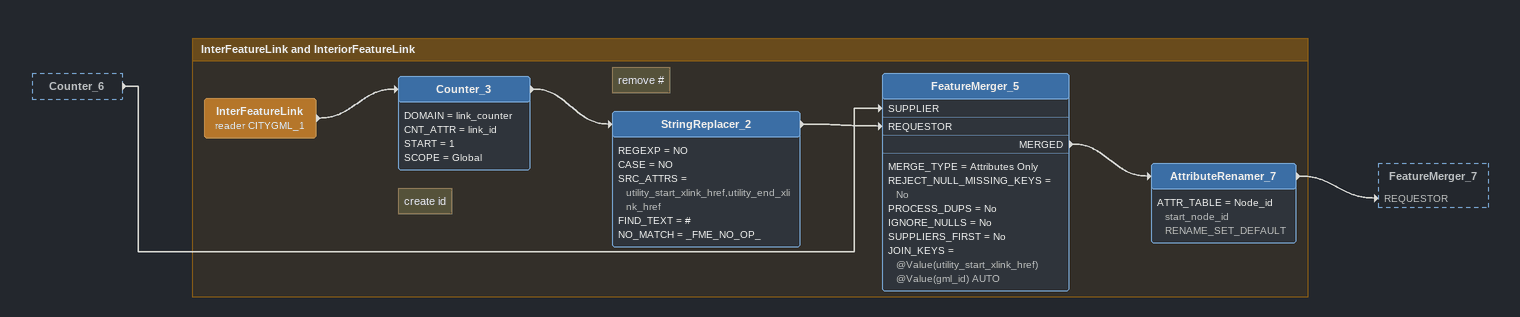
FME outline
Counter_6 [outside]
    -> FeatureMerger_5 [SUPPLIER]

Bookmark: InterFeatureLink and InteriorFeatureLink
InterFeatureLink (reader CITYGML_1)
    -> Counter_3
Note: create id
Counter_3
    DOMAIN = link_counter
    CNT_ATTR = link_id
    START = 1
    SCOPE = Global
    -> StringReplacer_2
Note: remove #
StringReplacer_2
    REGEXP = NO
    CASE = NO
    SRC_ATTRS = utility_start_xlink_href,utility_end_xlink_href
    FIND_TEXT = #
    NO_MATCH = _FME_NO_OP_
    -> FeatureMerger_5 [REQUESTOR]
FeatureMerger_5
    MERGE_TYPE = Attributes Only
    REJECT_NULL_MISSING_KEYS = No
    PROCESS_DUPS = No
    IGNORE_NULLS = No
    SUPPLIERS_FIRST = No
    JOIN_KEYS = @Value(utility_start_xlink_href) @Value(gml_id) AUTO
    MERGED -> AttributeRenamer_7
AttributeRenamer_7
    ATTR_TABLE = Node_id start_node_id RENAME_SET_DEFAULT
    -> FeatureMerger_7 [REQUESTOR]
